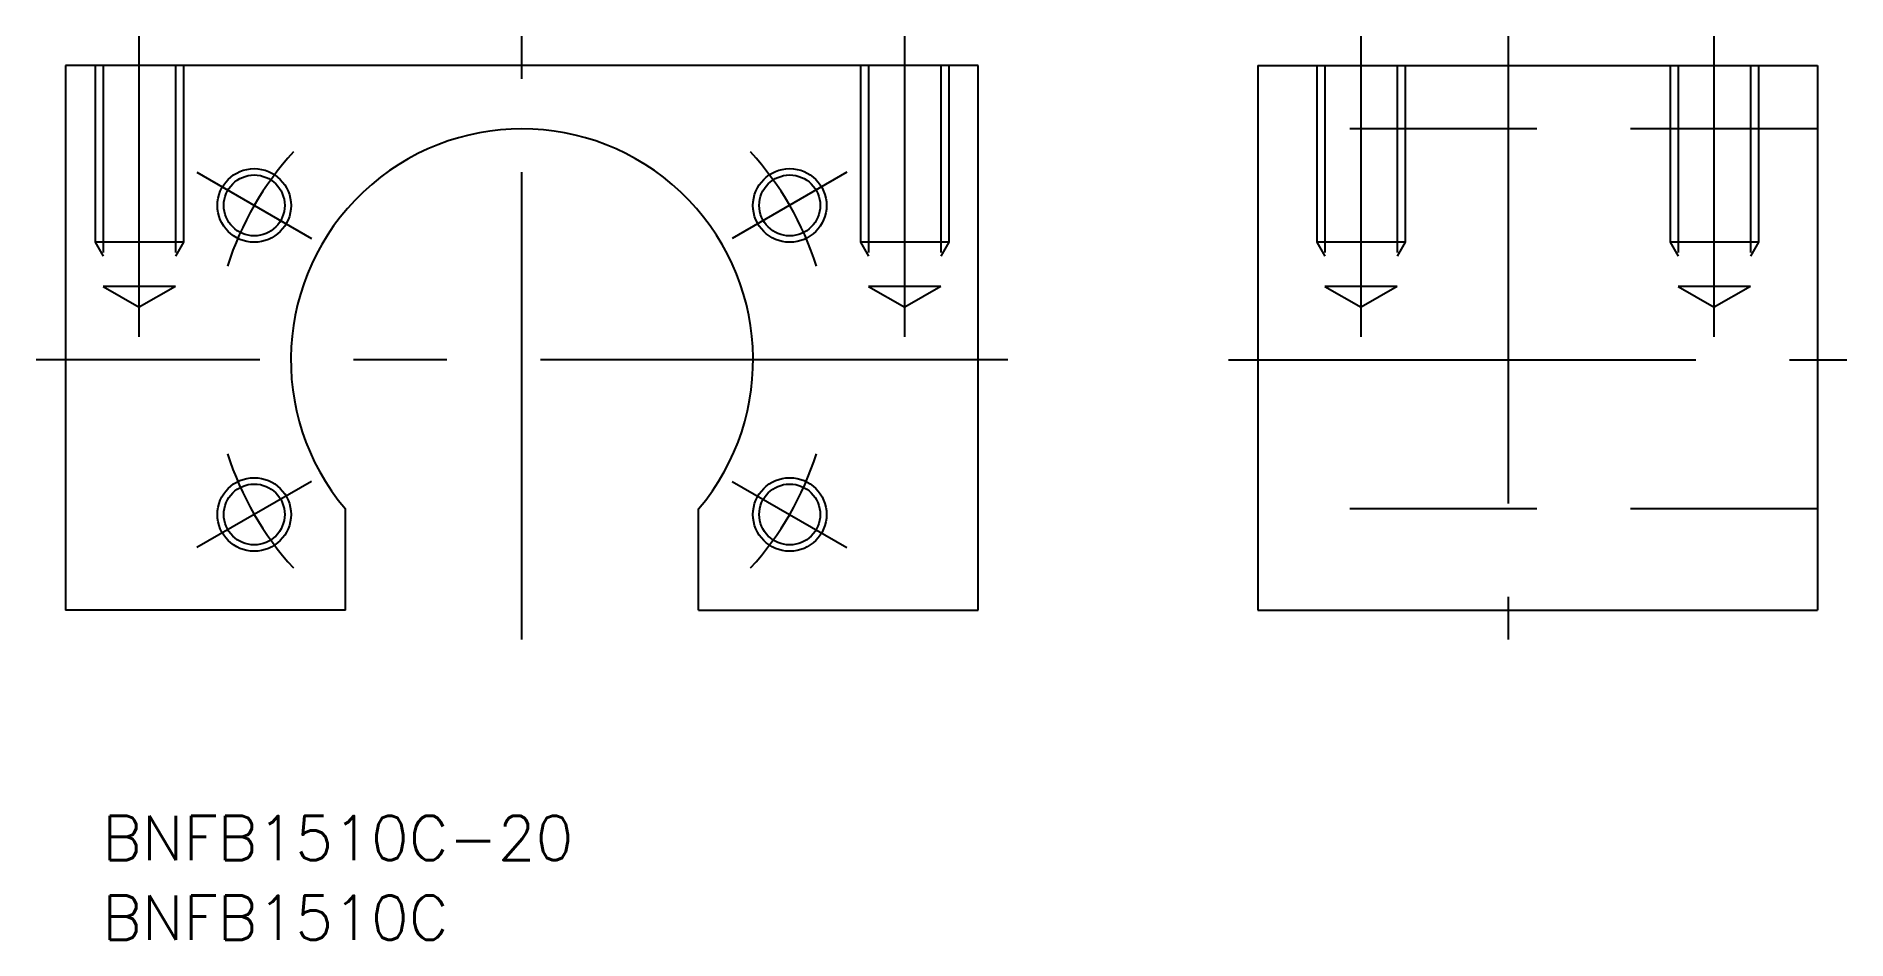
# Model space of a CAD drawing. Extents: x -33 to 90, y -39 to 22.
import ezdxf

# ---------------------------------------------------------------- set-up
doc = ezdxf.new("R2010")
doc.units = 0
doc.linetypes.add('CENTER', pattern=[50.8, 31.75, -6.35, 6.35, -6.35])
doc.linetypes.add('DASHED', pattern=[19.05, 12.7, -6.35])
doc.layers.get('0').update_dxf_attribs({"linetype": 'CONTINUOUS'})
doc.layers.add('CENTER', color=1, linetype='CENTER')
doc.styles.get("Standard").update_dxf_attribs({"font": 'txt.shx', "height": 3, "bigfont": 'bigfont.shx'})

# ---------------------------------------------------------------- blocks, each defined once
blk = doc.blocks.new('*U2')
at = {"color": 7, "linetype": 'CONTINUOUS'}
blk.add_text('BNFB1510C-20', height=3, dxfattribs=at).set_placement((-28.52, -33.98))
blk = doc.blocks.new('*U3')
at = {"color": 7, "linetype": 'CONTINUOUS'}
blk.add_text('BNFB1510C', height=3, dxfattribs=at).set_placement((-28.52, -39.4))

msp = doc.modelspace()

# ---------------------------------------------------------------- linework, layer by layer
at = {"color": 7, "linetype": 'CONTINUOUS'}
for p, q in [((31, 20), (-31, 20)), ((-31, 20), (-31, -17)), ((31, -17), (31, 20)), ((50, 20), (50, -17)), ((50, 20), (88, 20)), ((88, 20), (88, -17)), ((-12, -17), (-12, -10.12)), ((12, -17), (12, -10.12)), ((-12, -17), (-31, -17)), ((12, -17), (31, -17)), ((50, -17), (88, -17))]:
    msp.add_line(p, q, dxfattribs=at)
at = {"color": 3, "linetype": 'DASHED'}
for p, q in [((-29, 20), (-29, 8)), ((-28.46, 20), (-28.46, 5)), ((-23.54, 20), (-23.54, 5)), ((-23, 20), (-23, 8)), ((23, 20), (23, 8)), ((23.54, 20), (23.54, 5)), ((28.46, 20), (28.46, 5)), ((29, 20), (29, 8)), ((54, 20), (54, 8)), ((54.54, 20), (54.54, 5)), ((59.46, 20), (59.46, 5)), ((60, 20), (60, 8)), ((78, 20), (78, 8)), ((78.54, 20), (78.54, 5)), ((83.46, 20), (83.46, 5)), ((84, 20), (84, 8)), ((88, 15.7), (50, 15.7)), ((-23, 8), (-29, 8)), ((-29, 8), (-28.46, 7.06)), ((-23, 8), (-23.54, 7.06)), ((23, 8), (23.54, 7.06)), ((29, 8), (23, 8)), ((29, 8), (28.46, 7.06)), ((60, 8), (54, 8)), ((54, 8), (54.54, 7.06)), ((60, 8), (59.46, 7.06)), ((84, 8), (78, 8)), ((78, 8), (78.54, 7.06)), ((84, 8), (83.46, 7.06)), ((-23.54, 5), (-28.46, 5)), ((-28.46, 5), (-26, 3.58)), ((-23.54, 5), (-26, 3.58)), ((23.54, 5), (26, 3.58)), ((28.46, 5), (23.54, 5)), ((28.46, 5), (26, 3.58)), ((59.46, 5), (54.54, 5)), ((54.54, 5), (57, 3.58)), ((59.46, 5), (57, 3.58)), ((83.46, 5), (78.54, 5)), ((78.54, 5), (81, 3.58)), ((83.46, 5), (81, 3.58)), ((88, -10.12), (50, -10.12))]:
    msp.add_line(p, q, dxfattribs=at)
at = {"color": 3, "linetype": 'CONTINUOUS'}
for centre in [(-18.19, 10.5), (18.19, 10.5), (-18.19, -10.5), (18.19, -10.5)]:
    msp.add_circle(centre, 2.5, dxfattribs=at)
at = {"color": 7, "linetype": 'CONTINUOUS'}
for centre in [(-18.19, 10.5), (18.19, 10.5), (-18.19, -10.5), (18.19, -10.5)]:
    msp.add_circle(centre, 2.07, dxfattribs=at)
msp.add_arc((0, 0), 15.7, 319.8475, 220.1525, dxfattribs=at)
at = {"layer": 'CENTER', "color": 1, "linetype": 'CENTER'}
for p, q in [((-26, 1.58), (-26, 22)), ((0, -19), (0, 22)), ((26, 1.58), (26, 22)), ((57, 1.58), (57, 22)), ((67, 22), (67, -19)), ((81, 1.58), (81, 22)), ((-22.08, 12.75), (-14.29, 8.25)), ((22.08, 12.75), (14.29, 8.25)), ((33, 0), (-33, 0)), ((48, 0), (90, 0)), ((-14.29, -8.25), (-22.08, -12.75)), ((14.29, -8.25), (22.08, -12.75))]:
    msp.add_line(p, q, dxfattribs=at)
for start, end in [(137.6987, 162.3013), (17.6987, 42.3013), (197.6987, 222.3013), (317.6987, 342.3013)]:
    msp.add_arc((0, 0), 21, start, end, dxfattribs=at)

# ---------------------------------------------------------------- block references
at = {"color": 7, "linetype": 'CONTINUOUS'}
for name in ['*U2', '*U3']:
    msp.add_blockref(name, (0, 0), dxfattribs=at)

doc.saveas('drawing.dxf')
